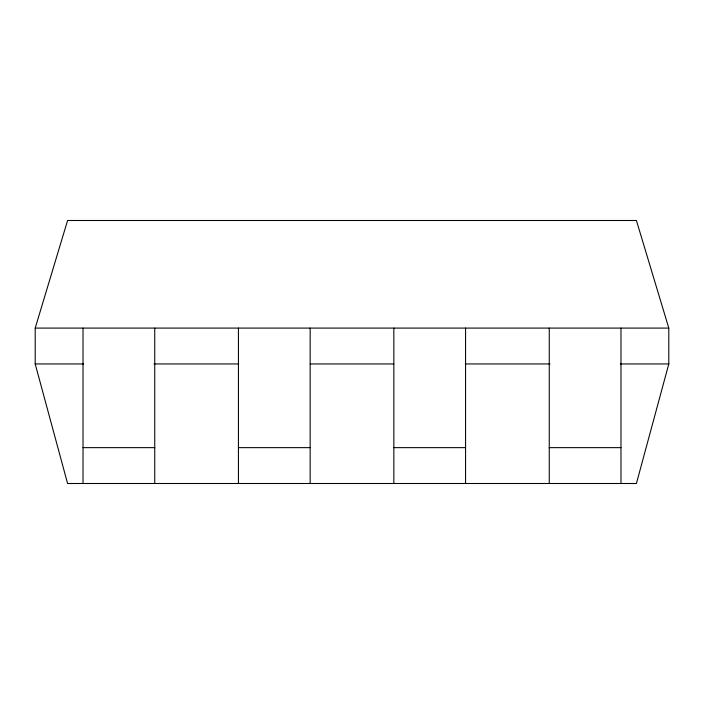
<?xml version="1.0" encoding="UTF-8"?>
<svg xmlns="http://www.w3.org/2000/svg" width="704" height="704" viewBox="0 0 704 704"><rect width="100%" height="100%" fill="white"/><g stroke="black" fill="none" stroke-linecap="round" stroke-linejoin="round"><path stroke-width="1.06" d="M668.8 363.95L636.416 483.498L67.584 483.498L35.2 363.95L35.2 328.09L67.584 220.502L636.416 220.502L668.8 328.09L668.8 363.95L620.4 363.95M35.2 328.09L668.8 328.09M35.2 363.95L83.6 363.95M154 363.95L238.7 363.95M310.2 363.95L393.8 363.95M465.3 363.95L550 363.95M83.019 447.638L154.748 447.638M238.427 447.638L310.156 447.638M393.844 447.638L465.573 447.638M549.252 447.638L620.981 447.638M620.981 328.09L620.981 483.498M549.252 328.09L549.252 483.498M465.573 328.09L465.573 483.498M393.844 328.09L393.844 483.498M310.156 328.09L310.156 483.498M238.427 328.09L238.427 483.498M154.748 328.09L154.748 483.498M83.019 328.09L83.019 483.498"/></g></svg>
